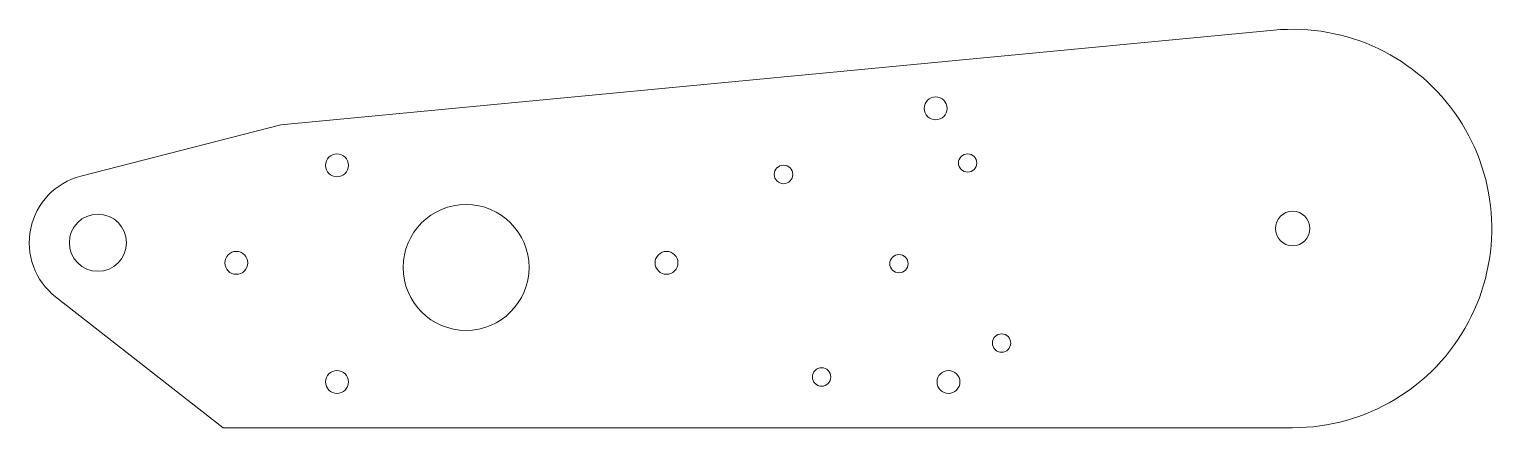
# Model space of a CAD drawing. Header units: inches. Extents: x -13.8 to 2.2, y -2.2 to 2.2.
import ezdxf

# ---------------------------------------------------------------- set-up
doc = ezdxf.new("R2010")
doc.units = ezdxf.units.IN
doc.header["$MEASUREMENT"] = 0

msp = doc.modelspace()

# ---------------------------------------------------------------- linework, layer by layer
at = {"color": 7, "linetype": 'Continuous', "lineweight": 15}
for p, q in [((-11.052, 1.133), (-0.206, 2.165)), ((-13.239, 0.571), (-11.052, 1.133)), ((-11.685, -2.175), (-13.514, -0.746)), ((0, -2.175), (-11.685, -2.175))]:
    msp.add_line(p, q, dxfattribs=at)
for centre, radius in [((-3.9, 1.311), 0.125), ((-10.44, 0.689), 0.125), ((-3.551, 0.715), 0.1), ((-5.562, 0.59), 0.101), ((-9.03, -0.425), 0.688), ((0, 0), 0.188), ((-13.052, -0.155), 0.312), ((-11.54, -0.375), 0.125), ((-6.84, -0.375), 0.125), ((-4.301, -0.384), 0.1), ((-3.18, -1.251), 0.1), ((-10.44, -1.675), 0.125), ((-5.146, -1.621), 0.101), ((-3.76, -1.675), 0.125)]:
    msp.add_circle(centre, radius, dxfattribs=at)
for centre, radius, start, end in [((0, 0), 2.175, 270, 95.4354), ((-13.052, -0.155), 0.75, 104.4128, 232)]:
    msp.add_arc(centre, radius, start, end, dxfattribs=at)

doc.saveas('drawing.dxf')
